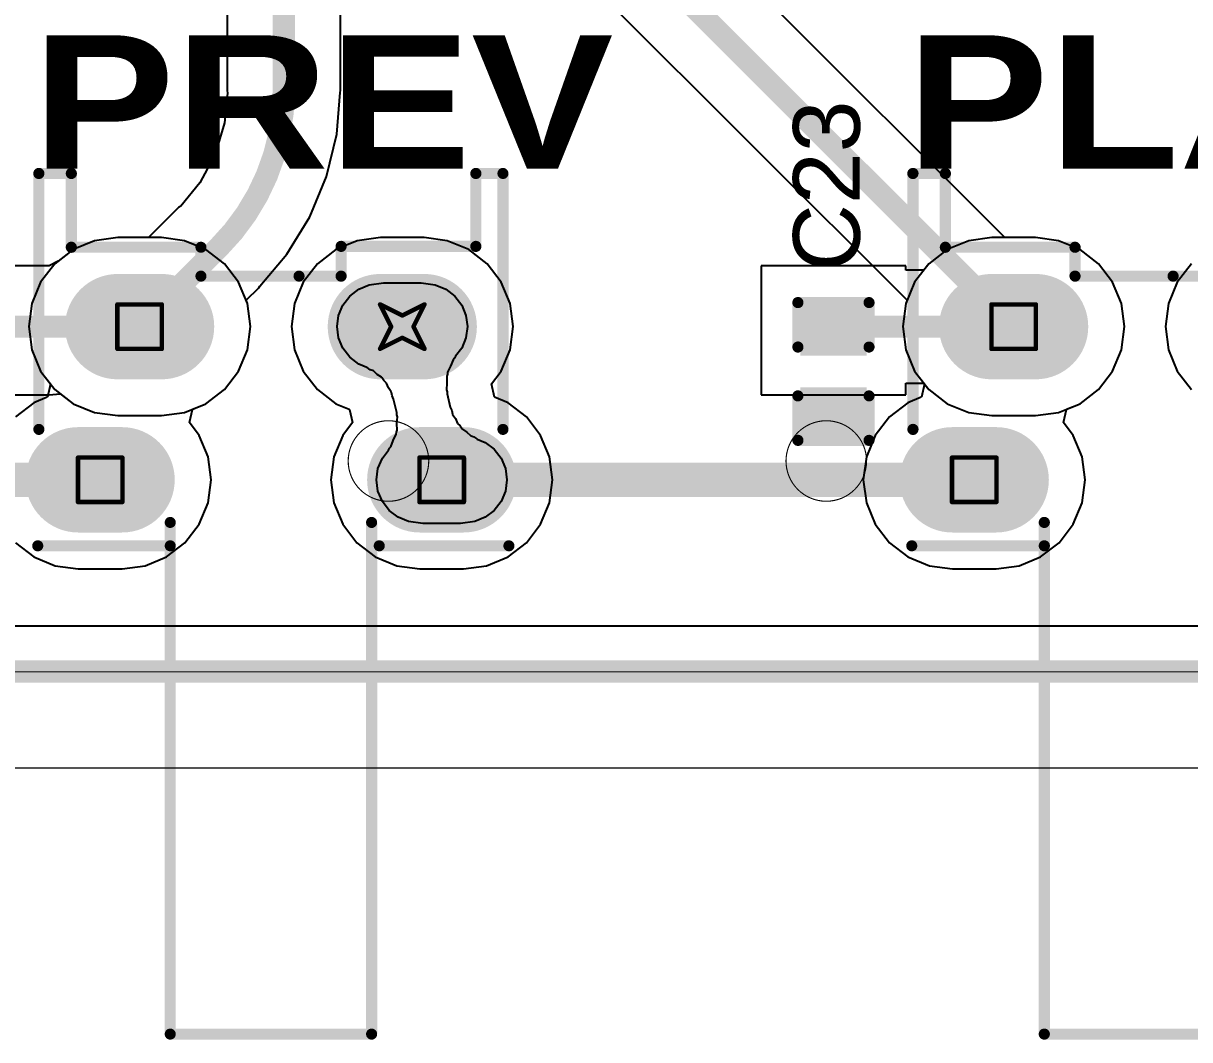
# Model space of a CAD drawing. Header units: inches. Extents: x -5 to 501, y -9 to 81.
# Drawn here: x 30.63 to 43.95, y -4.21 to 7.41 of the extents above; entities that cross this region are included whole.
import ezdxf

# ---------------------------------------------------------------- set-up
doc = ezdxf.new("R2010")
doc.units = ezdxf.units.IN
for name, color, linetype in [('Board Outline', 216, 'Continuous'), ('Bottom Layer', 5, 'Continuous'), ('Bottom Solder', 6, 'Continuous'), ('Drill Drawing', 1, 'Continuous'), ('Ground', 16, 'Continuous'), ('Mechanical 4', 56, 'Continuous'), ('Multi-Layer', 9, 'Continuous'), ('Pad Holes', 156, 'Continuous'), ('Power', 76, 'Continuous'), ('Top Layer', 1, 'Continuous'), ('Top Overlay', 2, 'Continuous'), ('Top Paste', 8, 'Continuous'), ('Top Solder', 216, 'Continuous')]:
    doc.layers.add(name, color=color, linetype=linetype)
doc.styles.add('Arial', font='', dxfattribs={"height": 0.2})
doc.styles.add('Arial Black_Bold', font='', dxfattribs={"height": 0.2})
doc.styles.get('Arial').set_extended_font_data('Arial')
doc.styles.get('Arial Black_Bold').set_extended_font_data('Arial Black', bold=True)

msp = doc.modelspace()

# ---------------------------------------------------------------- hatches: boundary and pattern name
at = {"layer": 'Bottom Layer'}
h = msp.add_hatch(color=5, dxfattribs=at)
edge = h.paths.add_edge_path()
edge.add_arc((31.708, 3.941), 0.5, 90, 270)
edge.add_line((31.708, 3.441), (32.208, 3.441))
edge.add_arc((32.208, 3.941), 0.5, 270, 450)
edge.add_line((32.208, 4.441), (31.708, 4.441))
h = msp.add_hatch(color=5, dxfattribs=at)
edge = h.paths.add_edge_path()
edge.add_arc((34.708, 3.941), 0.5, 90, 270)
edge.add_line((34.708, 3.441), (35.208, 3.441))
edge.add_arc((35.208, 3.941), 0.5, 270, 450)
edge.add_line((35.208, 4.441), (34.708, 4.441))
h = msp.add_hatch(color=5, dxfattribs=at)
edge = h.paths.add_edge_path()
edge.add_arc((41.69, 3.941), 0.5, 90, 270)
edge.add_line((41.69, 3.441), (42.19, 3.441))
edge.add_arc((42.19, 3.941), 0.5, 270, 450)
edge.add_line((42.19, 4.441), (41.69, 4.441))
h = msp.add_hatch(color=5, dxfattribs=at)
edge = h.paths.add_edge_path()
edge.add_arc((31.257, 2.191), 0.5, 90, 270)
edge.add_line((31.257, 1.691), (31.757, 1.691))
edge.add_arc((31.757, 2.191), 0.5, 270, 450)
edge.add_line((31.757, 2.691), (31.257, 2.691))
h = msp.add_hatch(color=5, dxfattribs=at)
edge = h.paths.add_edge_path()
edge.add_arc((35.158, 2.191), 0.5, 90, 270)
edge.add_line((35.158, 1.691), (35.658, 1.691))
edge.add_arc((35.658, 2.191), 0.5, 270, 450)
edge.add_line((35.658, 2.691), (35.158, 2.691))
h = msp.add_hatch(color=5, dxfattribs=at)
edge = h.paths.add_edge_path()
edge.add_arc((41.24, 2.191), 0.5, 90, 270)
edge.add_line((41.24, 1.691), (41.74, 1.691))
edge.add_arc((41.74, 2.191), 0.5, 270, 450)
edge.add_line((41.74, 2.691), (41.24, 2.691))
at = {"layer": 'Bottom Solder'}
h = msp.add_hatch(color=6, dxfattribs=at)
edge = h.paths.add_edge_path()
edge.add_arc((31.708, 3.941), 0.602, 90, 270)
edge.add_line((31.708, 3.339), (32.208, 3.339))
edge.add_arc((32.208, 3.941), 0.602, 270, 450)
edge.add_line((32.208, 4.543), (31.708, 4.543))
h = msp.add_hatch(color=6, dxfattribs=at)
edge = h.paths.add_edge_path()
edge.add_arc((34.708, 3.941), 0.602, 90, 270)
edge.add_line((34.708, 3.339), (35.208, 3.339))
edge.add_arc((35.208, 3.941), 0.602, 270, 450)
edge.add_line((35.208, 4.543), (34.708, 4.543))
h = msp.add_hatch(color=6, dxfattribs=at)
edge = h.paths.add_edge_path()
edge.add_arc((41.69, 3.941), 0.602, 90, 270)
edge.add_line((41.69, 3.339), (42.19, 3.339))
edge.add_arc((42.19, 3.941), 0.602, 270, 450)
edge.add_line((42.19, 4.543), (41.69, 4.543))
h = msp.add_hatch(color=6, dxfattribs=at)
edge = h.paths.add_edge_path()
edge.add_arc((31.257, 2.191), 0.602, 90, 270)
edge.add_line((31.257, 1.589), (31.757, 1.589))
edge.add_arc((31.757, 2.191), 0.602, 270, 450)
edge.add_line((31.757, 2.793), (31.257, 2.793))
h = msp.add_hatch(color=6, dxfattribs=at)
edge = h.paths.add_edge_path()
edge.add_arc((35.158, 2.191), 0.602, 90, 270)
edge.add_line((35.158, 1.589), (35.658, 1.589))
edge.add_arc((35.658, 2.191), 0.602, 270, 450)
edge.add_line((35.658, 2.793), (35.158, 2.793))
h = msp.add_hatch(color=6, dxfattribs=at)
edge = h.paths.add_edge_path()
edge.add_arc((41.24, 2.191), 0.602, 90, 270)
edge.add_line((41.24, 1.589), (41.74, 1.589))
edge.add_arc((41.74, 2.191), 0.602, 270, 450)
edge.add_line((41.74, 2.793), (41.24, 2.793))
at = {"layer": 'Ground'}
h = msp.add_hatch(color=16, dxfattribs=at)
edge = h.paths.add_edge_path()
edge.add_arc((31.708, 3.941), 0.5, 90, 270)
edge.add_line((31.708, 3.441), (32.208, 3.441))
edge.add_arc((32.208, 3.941), 0.5, 270, 450)
edge.add_line((32.208, 4.441), (31.708, 4.441))
h = msp.add_hatch(color=16, dxfattribs=at)
edge = h.paths.add_edge_path()
edge.add_arc((34.708, 3.941), 0.5, 90, 270)
edge.add_line((34.708, 3.441), (35.208, 3.441))
edge.add_arc((35.208, 3.941), 0.5, 270, 450)
edge.add_line((35.208, 4.441), (34.708, 4.441))
h = msp.add_hatch(color=16, dxfattribs=at)
edge = h.paths.add_edge_path()
edge.add_arc((41.69, 3.941), 0.5, 90, 270)
edge.add_line((41.69, 3.441), (42.19, 3.441))
edge.add_arc((42.19, 3.941), 0.5, 270, 450)
edge.add_line((42.19, 4.441), (41.69, 4.441))
h = msp.add_hatch(color=16, dxfattribs=at)
edge = h.paths.add_edge_path()
edge.add_arc((31.257, 2.191), 0.5, 90, 270)
edge.add_line((31.257, 1.691), (31.757, 1.691))
edge.add_arc((31.757, 2.191), 0.5, 270, 450)
edge.add_line((31.757, 2.691), (31.257, 2.691))
h = msp.add_hatch(color=16, dxfattribs=at)
edge = h.paths.add_edge_path()
edge.add_arc((35.158, 2.191), 0.5, 90, 270)
edge.add_line((35.158, 1.691), (35.658, 1.691))
edge.add_arc((35.658, 2.191), 0.5, 270, 450)
edge.add_line((35.658, 2.691), (35.158, 2.691))
h = msp.add_hatch(color=16, dxfattribs=at)
edge = h.paths.add_edge_path()
edge.add_arc((41.24, 2.191), 0.5, 90, 270)
edge.add_line((41.24, 1.691), (41.74, 1.691))
edge.add_arc((41.74, 2.191), 0.5, 270, 450)
edge.add_line((41.74, 2.691), (41.24, 2.691))
at = {"layer": 'Multi-Layer'}
h = msp.add_hatch(color=9, dxfattribs=at)
edge = h.paths.add_edge_path()
edge.add_arc((31.708, 3.941), 0.5, 90, 270)
edge.add_line((31.708, 3.441), (32.208, 3.441))
edge.add_arc((32.208, 3.941), 0.5, 270, 450)
edge.add_line((32.208, 4.441), (31.708, 4.441))
h = msp.add_hatch(color=9, dxfattribs=at)
edge = h.paths.add_edge_path()
edge.add_arc((34.708, 3.941), 0.5, 90, 270)
edge.add_line((34.708, 3.441), (35.208, 3.441))
edge.add_arc((35.208, 3.941), 0.5, 270, 450)
edge.add_line((35.208, 4.441), (34.708, 4.441))
h = msp.add_hatch(color=9, dxfattribs=at)
edge = h.paths.add_edge_path()
edge.add_arc((41.69, 3.941), 0.5, 90, 270)
edge.add_line((41.69, 3.441), (42.19, 3.441))
edge.add_arc((42.19, 3.941), 0.5, 270, 450)
edge.add_line((42.19, 4.441), (41.69, 4.441))
h = msp.add_hatch(color=9, dxfattribs=at)
edge = h.paths.add_edge_path()
edge.add_arc((31.257, 2.191), 0.5, 90, 270)
edge.add_line((31.257, 1.691), (31.757, 1.691))
edge.add_arc((31.757, 2.191), 0.5, 270, 450)
edge.add_line((31.757, 2.691), (31.257, 2.691))
h = msp.add_hatch(color=9, dxfattribs=at)
edge = h.paths.add_edge_path()
edge.add_arc((35.158, 2.191), 0.5, 90, 270)
edge.add_line((35.158, 1.691), (35.658, 1.691))
edge.add_arc((35.658, 2.191), 0.5, 270, 450)
edge.add_line((35.658, 2.691), (35.158, 2.691))
h = msp.add_hatch(color=9, dxfattribs=at)
edge = h.paths.add_edge_path()
edge.add_arc((41.24, 2.191), 0.5, 90, 270)
edge.add_line((41.24, 1.691), (41.74, 1.691))
edge.add_arc((41.74, 2.191), 0.5, 270, 450)
edge.add_line((41.74, 2.691), (41.24, 2.691))
at = {"layer": 'Pad Holes'}
h = msp.add_hatch(color=7, dxfattribs=at)
edge = h.paths.add_edge_path()
edge.add_arc((31.808, 3.941), 0.3, 90, 270)
edge.add_line((31.808, 3.641), (32.108, 3.641))
edge.add_arc((32.108, 3.941), 0.3, 270, 450)
edge.add_line((32.108, 4.241), (31.808, 4.241))
h = msp.add_hatch(color=7, dxfattribs=at)
edge = h.paths.add_edge_path()
edge.add_arc((34.808, 3.941), 0.3, 90, 270)
edge.add_line((34.808, 3.641), (35.108, 3.641))
edge.add_arc((35.108, 3.941), 0.3, 270, 450)
edge.add_line((35.108, 4.241), (34.808, 4.241))
h = msp.add_hatch(color=7, dxfattribs=at)
edge = h.paths.add_edge_path()
edge.add_arc((41.79, 3.941), 0.3, 90, 270)
edge.add_line((41.79, 3.641), (42.09, 3.641))
edge.add_arc((42.09, 3.941), 0.3, 270, 450)
edge.add_line((42.09, 4.241), (41.79, 4.241))
h = msp.add_hatch(color=7, dxfattribs=at)
edge = h.paths.add_edge_path()
edge.add_arc((31.358, 2.191), 0.3, 90, 270)
edge.add_line((31.358, 1.891), (31.658, 1.891))
edge.add_arc((31.658, 2.191), 0.3, 270, 450)
edge.add_line((31.658, 2.491), (31.358, 2.491))
h = msp.add_hatch(color=7, dxfattribs=at)
edge = h.paths.add_edge_path()
edge.add_arc((35.258, 2.191), 0.3, 90, 270)
edge.add_line((35.258, 1.891), (35.558, 1.891))
edge.add_arc((35.558, 2.191), 0.3, 270, 450)
edge.add_line((35.558, 2.491), (35.258, 2.491))
h = msp.add_hatch(color=7, dxfattribs=at)
edge = h.paths.add_edge_path()
edge.add_arc((41.34, 2.191), 0.3, 90, 270)
edge.add_line((41.34, 1.891), (41.64, 1.891))
edge.add_arc((41.64, 2.191), 0.3, 270, 450)
edge.add_line((41.64, 2.491), (41.34, 2.491))
at = {"layer": 'Power'}
h = msp.add_hatch(color=76, dxfattribs=at)
edge = h.paths.add_edge_path()
edge.add_arc((31.708, 3.941), 0.5, 90, 270)
edge.add_line((31.708, 3.441), (32.208, 3.441))
edge.add_arc((32.208, 3.941), 0.5, 270, 450)
edge.add_line((32.208, 4.441), (31.708, 4.441))
h = msp.add_hatch(color=76, dxfattribs=at)
edge = h.paths.add_edge_path()
edge.add_arc((34.708, 3.941), 0.5, 90, 270)
edge.add_line((34.708, 3.441), (35.208, 3.441))
edge.add_arc((35.208, 3.941), 0.5, 270, 450)
edge.add_line((35.208, 4.441), (34.708, 4.441))
h = msp.add_hatch(color=76, dxfattribs=at)
edge = h.paths.add_edge_path()
edge.add_arc((41.69, 3.941), 0.5, 90, 270)
edge.add_line((41.69, 3.441), (42.19, 3.441))
edge.add_arc((42.19, 3.941), 0.5, 270, 450)
edge.add_line((42.19, 4.441), (41.69, 4.441))
h = msp.add_hatch(color=76, dxfattribs=at)
edge = h.paths.add_edge_path()
edge.add_arc((31.257, 2.191), 0.5, 90, 270)
edge.add_line((31.257, 1.691), (31.757, 1.691))
edge.add_arc((31.757, 2.191), 0.5, 270, 450)
edge.add_line((31.757, 2.691), (31.257, 2.691))
h = msp.add_hatch(color=76, dxfattribs=at)
edge = h.paths.add_edge_path()
edge.add_arc((35.158, 2.191), 0.5, 90, 270)
edge.add_line((35.158, 1.691), (35.658, 1.691))
edge.add_arc((35.658, 2.191), 0.5, 270, 450)
edge.add_line((35.658, 2.691), (35.158, 2.691))
h = msp.add_hatch(color=76, dxfattribs=at)
edge = h.paths.add_edge_path()
edge.add_arc((41.24, 2.191), 0.5, 90, 270)
edge.add_line((41.24, 1.691), (41.74, 1.691))
edge.add_arc((41.74, 2.191), 0.5, 270, 450)
edge.add_line((41.74, 2.691), (41.24, 2.691))
at = {"layer": 'Top Layer'}
h = msp.add_hatch(color=1, dxfattribs=at)
edge = h.paths.add_edge_path()
edge.add_arc((31.708, 3.941), 0.5, 90, 270)
edge.add_line((31.708, 3.441), (32.208, 3.441))
edge.add_arc((32.208, 3.941), 0.5, 270, 450)
edge.add_line((32.208, 4.441), (31.708, 4.441))
h = msp.add_hatch(color=1, dxfattribs=at)
edge = h.paths.add_edge_path()
edge.add_arc((34.708, 3.941), 0.5, 90, 270)
edge.add_line((34.708, 3.441), (35.208, 3.441))
edge.add_arc((35.208, 3.941), 0.5, 270, 450)
edge.add_line((35.208, 4.441), (34.708, 4.441))
h = msp.add_hatch(color=1, dxfattribs=at)
edge = h.paths.add_edge_path()
edge.add_arc((41.69, 3.941), 0.5, 90, 270)
edge.add_line((41.69, 3.441), (42.19, 3.441))
edge.add_arc((42.19, 3.941), 0.5, 270, 450)
edge.add_line((42.19, 4.441), (41.69, 4.441))
for points in [[(40.2, 3.67), (39.565, 3.67), (39.565, 4.128), (40.2, 4.128)], [(40.2, 2.731), (39.565, 2.731), (39.565, 3.188), (40.2, 3.188)]]:
    msp.add_hatch(color=1, dxfattribs=at).paths.add_polyline_path(points)
h = msp.add_hatch(color=1, dxfattribs=at)
edge = h.paths.add_edge_path()
edge.add_arc((31.257, 2.191), 0.5, 90, 270)
edge.add_line((31.257, 1.691), (31.757, 1.691))
edge.add_arc((31.757, 2.191), 0.5, 270, 450)
edge.add_line((31.757, 2.691), (31.257, 2.691))
h = msp.add_hatch(color=1, dxfattribs=at)
edge = h.paths.add_edge_path()
edge.add_arc((35.158, 2.191), 0.5, 90, 270)
edge.add_line((35.158, 1.691), (35.658, 1.691))
edge.add_arc((35.658, 2.191), 0.5, 270, 450)
edge.add_line((35.658, 2.691), (35.158, 2.691))
h = msp.add_hatch(color=1, dxfattribs=at)
edge = h.paths.add_edge_path()
edge.add_arc((41.24, 2.191), 0.5, 90, 270)
edge.add_line((41.24, 1.691), (41.74, 1.691))
edge.add_arc((41.74, 2.191), 0.5, 270, 450)
edge.add_line((41.74, 2.691), (41.24, 2.691))
at = {"layer": 'Top Paste'}
for points in [[(40.2, 3.67), (39.565, 3.67), (39.565, 4.128), (40.2, 4.128)], [(40.2, 2.731), (39.565, 2.731), (39.565, 3.188), (40.2, 3.188)]]:
    msp.add_hatch(color=8, dxfattribs=at).paths.add_polyline_path(points)
at = {"layer": 'Top Solder'}
h = msp.add_hatch(color=216, dxfattribs=at)
edge = h.paths.add_edge_path()
edge.add_arc((31.708, 3.941), 0.602, 90, 270)
edge.add_line((31.708, 3.339), (32.208, 3.339))
edge.add_arc((32.208, 3.941), 0.602, 270, 450)
edge.add_line((32.208, 4.543), (31.708, 4.543))
h = msp.add_hatch(color=216, dxfattribs=at)
edge = h.paths.add_edge_path()
edge.add_arc((34.708, 3.941), 0.602, 90, 270)
edge.add_line((34.708, 3.339), (35.208, 3.339))
edge.add_arc((35.208, 3.941), 0.602, 270, 450)
edge.add_line((35.208, 4.543), (34.708, 4.543))
h = msp.add_hatch(color=216, dxfattribs=at)
edge = h.paths.add_edge_path()
edge.add_arc((41.69, 3.941), 0.602, 90, 270)
edge.add_line((41.69, 3.339), (42.19, 3.339))
edge.add_arc((42.19, 3.941), 0.602, 270, 450)
edge.add_line((42.19, 4.543), (41.69, 4.543))
for points in [[(40.26, 3.61), (39.505, 3.61), (39.505, 4.187), (40.26, 4.187)], [(40.26, 2.671), (39.505, 2.671), (39.505, 3.248), (40.26, 3.248)]]:
    msp.add_hatch(color=216, dxfattribs=at).paths.add_polyline_path(points)
h = msp.add_hatch(color=216, dxfattribs=at)
edge = h.paths.add_edge_path()
edge.add_arc((31.257, 2.191), 0.602, 90, 270)
edge.add_line((31.257, 1.589), (31.757, 1.589))
edge.add_arc((31.757, 2.191), 0.602, 270, 450)
edge.add_line((31.757, 2.793), (31.257, 2.793))
h = msp.add_hatch(color=216, dxfattribs=at)
edge = h.paths.add_edge_path()
edge.add_arc((35.158, 2.191), 0.602, 90, 270)
edge.add_line((35.158, 1.589), (35.658, 1.589))
edge.add_arc((35.658, 2.191), 0.602, 270, 450)
edge.add_line((35.658, 2.793), (35.158, 2.793))
h = msp.add_hatch(color=216, dxfattribs=at)
edge = h.paths.add_edge_path()
edge.add_arc((41.24, 2.191), 0.602, 90, 270)
edge.add_line((41.24, 1.589), (41.74, 1.589))
edge.add_arc((41.74, 2.191), 0.602, 270, 450)
edge.add_line((41.74, 2.793), (41.24, 2.793))

# ---------------------------------------------------------------- linework, layer by layer
at = {"layer": 'Board Outline'}
msp.add_lwpolyline([(0, 0, 0.254, 0.254, 0), (115, 0, 0.254, 0.254, 0)], format="xyseb", dxfattribs=at)
at = {"layer": 'Bottom Layer'}
for p, q in [((31.009, 13.956), (40.723, 4.242)), ((41.839, 4.958), (34.428, 12.369)), ((31.708, 4.958), (31.444, 4.923)), ((32.208, 4.958), (31.708, 4.958)), ((32.471, 4.923), (32.208, 4.958)), ((42.19, 4.958), (41.839, 4.958)), ((42.453, 4.923), (42.19, 4.958)), ((31.199, 4.821), (30.989, 4.66)), ((31.444, 4.923), (31.199, 4.821)), ((32.716, 4.821), (32.471, 4.923)), ((32.926, 4.66), (32.716, 4.821)), ((42.698, 4.821), (42.453, 4.923)), ((42.909, 4.66), (42.698, 4.821)), ((30.989, 4.66), (30.827, 4.449)), ((33.088, 4.449), (32.926, 4.66)), ((43.07, 4.449), (42.909, 4.66)), ((30.827, 4.449), (30.726, 4.204)), ((33.19, 4.204), (33.088, 4.449)), ((43.172, 4.204), (43.07, 4.449)), ((30.726, 4.204), (30.691, 3.941)), ((33.224, 3.941), (33.19, 4.204)), ((40.708, 4.204), (40.673, 3.941)), ((40.723, 4.242), (40.708, 4.204)), ((43.206, 3.941), (43.172, 4.204)), ((30.691, 3.941), (30.726, 3.678)), ((33.19, 3.678), (33.224, 3.941)), ((40.673, 3.941), (40.708, 3.678)), ((43.172, 3.678), (43.206, 3.941)), ((30.726, 3.678), (30.827, 3.433)), ((33.088, 3.433), (33.19, 3.678)), ((40.708, 3.678), (40.809, 3.433)), ((43.07, 3.433), (43.172, 3.678)), ((30.827, 3.433), (30.989, 3.222)), ((32.926, 3.222), (33.088, 3.433)), ((40.809, 3.433), (40.971, 3.222)), ((42.909, 3.222), (43.07, 3.433)), ((30.989, 3.222), (31.199, 3.061)), ((32.716, 3.061), (32.926, 3.222)), ((40.971, 3.222), (41.181, 3.061)), ((42.698, 3.061), (42.909, 3.222)), ((31.199, 3.061), (31.444, 2.959)), ((31.444, 2.959), (31.708, 2.924)), ((32.208, 2.924), (32.471, 2.959)), ((32.471, 2.959), (32.716, 3.061)), ((41.181, 3.061), (41.427, 2.959)), ((41.427, 2.959), (41.69, 2.924)), ((42.19, 2.924), (42.453, 2.959)), ((42.453, 2.959), (42.698, 3.061)), ((31.708, 2.924), (32.208, 2.924)), ((41.69, 2.924), (42.19, 2.924)), ((96.027, 0.518), (26.702, 0.518))]:
    msp.add_line(p, q, dxfattribs=at)
msp.add_lwpolyline([(31.467, 14.414, 0.254, 0.254, 0), (41.94, 3.941, 0.254, 0.254, 0)], format="xyseb", dxfattribs=at)
msp.add_lwpolyline([(41.876, 3.941, 0.127, 0.127, 1), (42.003, 3.941, 0.127, 0.127, 1)], format="xyseb", close=True, dxfattribs=at)
at = {"layer": 'Drill Drawing'}
for points in [[(31.704, 4.195, 0.0508, 0.0508, 0), (32.212, 4.195, 0.0508, 0.0508, 0)], [(31.704, 3.687, 0.0508, 0.0508, 0), (31.704, 4.195, 0.0508, 0.0508, 0)], [(32.212, 3.687, 0.0508, 0.0508, 0), (32.212, 4.195, 0.0508, 0.0508, 0)], [(34.704, 4.195, 0.0508, 0.0508, 0), (34.958, 4.068, 0.0508, 0.0508, 0)], [(34.704, 4.195, 0.0508, 0.0508, 0), (34.831, 3.941, 0.0508, 0.0508, 0)], [(34.958, 4.068, 0.0508, 0.0508, 0), (35.212, 4.195, 0.0508, 0.0508, 0)], [(35.085, 3.941, 0.0508, 0.0508, 0), (35.212, 4.195, 0.0508, 0.0508, 0)], [(41.686, 4.195, 0.0508, 0.0508, 0), (42.194, 4.195, 0.0508, 0.0508, 0)], [(41.686, 3.687, 0.0508, 0.0508, 0), (41.686, 4.195, 0.0508, 0.0508, 0)], [(42.194, 3.687, 0.0508, 0.0508, 0), (42.194, 4.195, 0.0508, 0.0508, 0)], [(34.704, 3.687, 0.0508, 0.0508, 0), (34.831, 3.941, 0.0508, 0.0508, 0)], [(35.085, 3.941, 0.0508, 0.0508, 0), (35.212, 3.687, 0.0508, 0.0508, 0)], [(34.704, 3.687, 0.0508, 0.0508, 0), (34.958, 3.814, 0.0508, 0.0508, 0)], [(34.958, 3.814, 0.0508, 0.0508, 0), (35.212, 3.687, 0.0508, 0.0508, 0)], [(31.704, 3.687, 0.0508, 0.0508, 0), (32.212, 3.687, 0.0508, 0.0508, 0)], [(41.686, 3.687, 0.0508, 0.0508, 0), (42.194, 3.687, 0.0508, 0.0508, 0)], [(31.254, 2.445, 0.0508, 0.0508, 0), (31.762, 2.445, 0.0508, 0.0508, 0)], [(31.254, 1.937, 0.0508, 0.0508, 0), (31.254, 2.445, 0.0508, 0.0508, 0)], [(31.762, 1.937, 0.0508, 0.0508, 0), (31.762, 2.445, 0.0508, 0.0508, 0)], [(35.154, 2.445, 0.0508, 0.0508, 0), (35.662, 2.445, 0.0508, 0.0508, 0)], [(35.154, 1.937, 0.0508, 0.0508, 0), (35.154, 2.445, 0.0508, 0.0508, 0)], [(35.662, 1.937, 0.0508, 0.0508, 0), (35.662, 2.445, 0.0508, 0.0508, 0)], [(41.236, 2.445, 0.0508, 0.0508, 0), (41.744, 2.445, 0.0508, 0.0508, 0)], [(41.236, 1.937, 0.0508, 0.0508, 0), (41.236, 2.445, 0.0508, 0.0508, 0)], [(41.744, 1.937, 0.0508, 0.0508, 0), (41.744, 2.445, 0.0508, 0.0508, 0)], [(31.254, 1.937, 0.0508, 0.0508, 0), (31.762, 1.937, 0.0508, 0.0508, 0)], [(35.154, 1.937, 0.0508, 0.0508, 0), (35.662, 1.937, 0.0508, 0.0508, 0)], [(41.236, 1.937, 0.0508, 0.0508, 0), (41.744, 1.937, 0.0508, 0.0508, 0)]]:
    msp.add_lwpolyline(points, format="xyseb", dxfattribs=at)
for points in [[(31.691, 4.195, 0.0254, 0.0254, 1), (31.716, 4.195, 0.0254, 0.0254, 1)], [(31.691, 4.195, 0.0254, 0.0254, 1), (31.716, 4.195, 0.0254, 0.0254, 1)], [(32.199, 4.195, 0.0254, 0.0254, 1), (32.224, 4.195, 0.0254, 0.0254, 1)], [(32.199, 4.195, 0.0254, 0.0254, 1), (32.224, 4.195, 0.0254, 0.0254, 1)], [(34.691, 4.195, 0.0254, 0.0254, 1), (34.716, 4.195, 0.0254, 0.0254, 1)], [(34.691, 4.195, 0.0254, 0.0254, 1), (34.716, 4.195, 0.0254, 0.0254, 1)], [(35.199, 4.195, 0.0254, 0.0254, 1), (35.224, 4.195, 0.0254, 0.0254, 1)], [(35.199, 4.195, 0.0254, 0.0254, 1), (35.224, 4.195, 0.0254, 0.0254, 1)], [(41.673, 4.195, 0.0254, 0.0254, 1), (41.698, 4.195, 0.0254, 0.0254, 1)], [(41.673, 4.195, 0.0254, 0.0254, 1), (41.698, 4.195, 0.0254, 0.0254, 1)], [(42.181, 4.195, 0.0254, 0.0254, 1), (42.206, 4.195, 0.0254, 0.0254, 1)], [(42.181, 4.195, 0.0254, 0.0254, 1), (42.206, 4.195, 0.0254, 0.0254, 1)], [(34.945, 4.068, 0.0254, 0.0254, 1), (34.97, 4.068, 0.0254, 0.0254, 1)], [(34.945, 4.068, 0.0254, 0.0254, 1), (34.97, 4.068, 0.0254, 0.0254, 1)], [(34.818, 3.941, 0.0254, 0.0254, 1), (34.843, 3.941, 0.0254, 0.0254, 1)], [(34.818, 3.941, 0.0254, 0.0254, 1), (34.843, 3.941, 0.0254, 0.0254, 1)], [(35.072, 3.941, 0.0254, 0.0254, 1), (35.097, 3.941, 0.0254, 0.0254, 1)], [(35.072, 3.941, 0.0254, 0.0254, 1), (35.097, 3.941, 0.0254, 0.0254, 1)], [(34.945, 3.814, 0.0254, 0.0254, 1), (34.97, 3.814, 0.0254, 0.0254, 1)], [(34.945, 3.814, 0.0254, 0.0254, 1), (34.97, 3.814, 0.0254, 0.0254, 1)], [(31.691, 3.687, 0.0254, 0.0254, 1), (31.716, 3.687, 0.0254, 0.0254, 1)], [(31.691, 3.687, 0.0254, 0.0254, 1), (31.716, 3.687, 0.0254, 0.0254, 1)], [(32.199, 3.687, 0.0254, 0.0254, 1), (32.224, 3.687, 0.0254, 0.0254, 1)], [(32.199, 3.687, 0.0254, 0.0254, 1), (32.224, 3.687, 0.0254, 0.0254, 1)], [(34.691, 3.687, 0.0254, 0.0254, 1), (34.716, 3.687, 0.0254, 0.0254, 1)], [(34.691, 3.687, 0.0254, 0.0254, 1), (34.716, 3.687, 0.0254, 0.0254, 1)], [(35.199, 3.687, 0.0254, 0.0254, 1), (35.224, 3.687, 0.0254, 0.0254, 1)], [(35.199, 3.687, 0.0254, 0.0254, 1), (35.224, 3.687, 0.0254, 0.0254, 1)], [(41.673, 3.687, 0.0254, 0.0254, 1), (41.698, 3.687, 0.0254, 0.0254, 1)], [(41.673, 3.687, 0.0254, 0.0254, 1), (41.698, 3.687, 0.0254, 0.0254, 1)], [(42.181, 3.687, 0.0254, 0.0254, 1), (42.206, 3.687, 0.0254, 0.0254, 1)], [(42.181, 3.687, 0.0254, 0.0254, 1), (42.206, 3.687, 0.0254, 0.0254, 1)], [(31.241, 2.445, 0.0254, 0.0254, 1), (31.266, 2.445, 0.0254, 0.0254, 1)], [(31.241, 2.445, 0.0254, 0.0254, 1), (31.266, 2.445, 0.0254, 0.0254, 1)], [(31.749, 2.445, 0.0254, 0.0254, 1), (31.774, 2.445, 0.0254, 0.0254, 1)], [(31.749, 2.445, 0.0254, 0.0254, 1), (31.774, 2.445, 0.0254, 0.0254, 1)], [(35.141, 2.445, 0.0254, 0.0254, 1), (35.166, 2.445, 0.0254, 0.0254, 1)], [(35.141, 2.445, 0.0254, 0.0254, 1), (35.166, 2.445, 0.0254, 0.0254, 1)], [(35.649, 2.445, 0.0254, 0.0254, 1), (35.674, 2.445, 0.0254, 0.0254, 1)], [(35.649, 2.445, 0.0254, 0.0254, 1), (35.674, 2.445, 0.0254, 0.0254, 1)], [(41.223, 2.445, 0.0254, 0.0254, 1), (41.248, 2.445, 0.0254, 0.0254, 1)], [(41.223, 2.445, 0.0254, 0.0254, 1), (41.248, 2.445, 0.0254, 0.0254, 1)], [(41.731, 2.445, 0.0254, 0.0254, 1), (41.756, 2.445, 0.0254, 0.0254, 1)], [(41.731, 2.445, 0.0254, 0.0254, 1), (41.756, 2.445, 0.0254, 0.0254, 1)], [(31.241, 1.937, 0.0254, 0.0254, 1), (31.266, 1.937, 0.0254, 0.0254, 1)], [(31.241, 1.937, 0.0254, 0.0254, 1), (31.266, 1.937, 0.0254, 0.0254, 1)], [(31.749, 1.937, 0.0254, 0.0254, 1), (31.774, 1.937, 0.0254, 0.0254, 1)], [(31.749, 1.937, 0.0254, 0.0254, 1), (31.774, 1.937, 0.0254, 0.0254, 1)], [(35.141, 1.937, 0.0254, 0.0254, 1), (35.166, 1.937, 0.0254, 0.0254, 1)], [(35.141, 1.937, 0.0254, 0.0254, 1), (35.166, 1.937, 0.0254, 0.0254, 1)], [(35.649, 1.937, 0.0254, 0.0254, 1), (35.674, 1.937, 0.0254, 0.0254, 1)], [(35.649, 1.937, 0.0254, 0.0254, 1), (35.674, 1.937, 0.0254, 0.0254, 1)], [(41.223, 1.937, 0.0254, 0.0254, 1), (41.248, 1.937, 0.0254, 0.0254, 1)], [(41.223, 1.937, 0.0254, 0.0254, 1), (41.248, 1.937, 0.0254, 0.0254, 1)], [(41.731, 1.937, 0.0254, 0.0254, 1), (41.756, 1.937, 0.0254, 0.0254, 1)], [(41.731, 1.937, 0.0254, 0.0254, 1), (41.756, 1.937, 0.0254, 0.0254, 1)]]:
    msp.add_lwpolyline(points, format="xyseb", close=True, dxfattribs=at)
at = {"layer": 'Ground'}
for p, q in [((31.708, 4.958), (31.444, 4.923)), ((32.208, 4.958), (31.708, 4.958)), ((32.471, 4.923), (32.208, 4.958)), ((41.69, 4.958), (41.427, 4.923)), ((42.19, 4.958), (41.69, 4.958)), ((42.453, 4.923), (42.19, 4.958)), ((31.199, 4.821), (30.989, 4.66)), ((31.444, 4.923), (31.199, 4.821)), ((32.716, 4.821), (32.471, 4.923)), ((32.926, 4.66), (32.716, 4.821)), ((41.181, 4.821), (40.971, 4.66)), ((41.427, 4.923), (41.181, 4.821)), ((42.698, 4.821), (42.453, 4.923)), ((42.909, 4.66), (42.698, 4.821)), ((30.989, 4.66), (30.827, 4.449)), ((33.088, 4.449), (32.926, 4.66)), ((40.971, 4.66), (40.809, 4.449)), ((43.07, 4.449), (42.909, 4.66)), ((30.827, 4.449), (30.726, 4.204)), ((33.19, 4.204), (33.088, 4.449)), ((40.809, 4.449), (40.708, 4.204)), ((43.172, 4.204), (43.07, 4.449)), ((30.726, 4.204), (30.691, 3.941)), ((33.224, 3.941), (33.19, 4.204)), ((40.708, 4.204), (40.673, 3.941)), ((43.206, 3.941), (43.172, 4.204)), ((30.691, 3.941), (30.726, 3.678)), ((33.19, 3.678), (33.224, 3.941)), ((40.673, 3.941), (40.708, 3.678)), ((43.172, 3.678), (43.206, 3.941)), ((30.726, 3.678), (30.827, 3.433)), ((33.088, 3.433), (33.19, 3.678)), ((40.708, 3.678), (40.809, 3.433)), ((43.07, 3.433), (43.172, 3.678)), ((30.827, 3.433), (30.989, 3.222)), ((32.926, 3.222), (33.088, 3.433)), ((40.809, 3.433), (40.971, 3.222)), ((42.909, 3.222), (43.07, 3.433)), ((30.989, 3.222), (31.199, 3.061)), ((32.716, 3.061), (32.926, 3.222)), ((40.971, 3.222), (41.181, 3.061)), ((42.698, 3.061), (42.909, 3.222)), ((31.199, 3.061), (31.444, 2.959)), ((31.444, 2.959), (31.708, 2.924)), ((32.208, 2.924), (32.471, 2.959)), ((32.471, 2.959), (32.716, 3.061)), ((41.181, 3.061), (41.427, 2.959)), ((41.427, 2.959), (41.69, 2.924)), ((42.19, 2.924), (42.453, 2.959)), ((42.453, 2.959), (42.698, 3.061)), ((31.708, 2.924), (32.208, 2.924)), ((41.69, 2.924), (42.19, 2.924)), ((96.027, 0.518), (0.518, 0.518))]:
    msp.add_line(p, q, dxfattribs=at)
at = {"layer": 'Mechanical 4'}
for points in [[(35.26, 2.406, 0.0127, 0.0127, 1), (34.34, 2.406, 0.0127, 0.0127, 1)], [(40.26, 2.406, 0.0127, 0.0127, 1), (39.34, 2.406, 0.0127, 0.0127, 1)], [(34.337, 2.406, 0.00635, 0.00635, 1), (34.343, 2.406, 0.00635, 0.00635, 1)], [(35.257, 2.406, 0.00635, 0.00635, 1), (35.263, 2.406, 0.00635, 0.00635, 1)], [(39.337, 2.406, 0.00635, 0.00635, 1), (39.343, 2.406, 0.00635, 0.00635, 1)], [(40.257, 2.406, 0.00635, 0.00635, 1), (40.263, 2.406, 0.00635, 0.00635, 1)]]:
    msp.add_lwpolyline(points, format="xyseb", close=True, dxfattribs=at)
for points in [[(0.001, -0.002, 0.0127, 0.0127, 0), (115.001, -0.002, 0.0127, 0.0127, 0)], [(4.678, -1.102, 0.0127, 0.0127, 0), (110.278, -1.102, 0.0127, 0.0127, 0)]]:
    msp.add_lwpolyline(points, format="xyseb", dxfattribs=at)
at = {"layer": 'Power'}
for p, q in [((31.708, 4.958), (31.444, 4.923)), ((32.208, 4.958), (31.708, 4.958)), ((32.471, 4.923), (32.208, 4.958)), ((34.708, 4.958), (34.444, 4.923)), ((35.208, 4.958), (34.708, 4.958)), ((35.471, 4.923), (35.208, 4.958)), ((41.69, 4.958), (41.427, 4.923)), ((42.19, 4.958), (41.69, 4.958)), ((42.453, 4.923), (42.19, 4.958)), ((31.199, 4.821), (30.989, 4.66)), ((31.444, 4.923), (31.199, 4.821)), ((32.716, 4.821), (32.471, 4.923)), ((32.926, 4.66), (32.716, 4.821)), ((34.199, 4.821), (33.989, 4.66)), ((34.444, 4.923), (34.199, 4.821)), ((35.716, 4.821), (35.471, 4.923)), ((35.926, 4.66), (35.716, 4.821)), ((41.181, 4.821), (40.971, 4.66)), ((41.427, 4.923), (41.181, 4.821)), ((42.698, 4.821), (42.453, 4.923)), ((42.909, 4.66), (42.698, 4.821)), ((30.989, 4.66), (30.827, 4.449)), ((33.088, 4.449), (32.926, 4.66)), ((33.989, 4.66), (33.827, 4.449)), ((36.088, 4.449), (35.926, 4.66)), ((40.971, 4.66), (40.809, 4.449)), ((43.07, 4.449), (42.909, 4.66)), ((43.971, 4.66), (43.809, 4.449)), ((30.827, 4.449), (30.726, 4.204)), ((33.19, 4.204), (33.088, 4.449)), ((33.827, 4.449), (33.726, 4.204)), ((34.46, 4.369), (34.58, 4.418)), ((34.58, 4.418), (34.742, 4.44)), ((34.742, 4.44), (35.174, 4.44)), ((35.174, 4.44), (35.335, 4.418)), ((35.335, 4.418), (35.455, 4.369)), ((36.19, 4.204), (36.088, 4.449)), ((40.809, 4.449), (40.708, 4.204)), ((43.172, 4.204), (43.07, 4.449)), ((43.809, 4.449), (43.708, 4.204)), ((34.28, 4.188), (34.358, 4.291)), ((34.358, 4.291), (34.46, 4.369)), ((35.455, 4.369), (35.557, 4.291)), ((35.557, 4.291), (35.636, 4.188)), ((30.726, 4.204), (30.691, 3.941)), ((33.224, 3.941), (33.19, 4.204)), ((33.726, 4.204), (33.691, 3.941)), ((34.23, 4.069), (34.28, 4.188)), ((35.636, 4.188), (35.685, 4.069)), ((36.224, 3.941), (36.19, 4.204)), ((40.708, 4.204), (40.673, 3.941)), ((43.206, 3.941), (43.172, 4.204)), ((43.708, 4.204), (43.673, 3.941)), ((34.213, 3.941), (34.23, 4.069)), ((35.685, 4.069), (35.702, 3.941)), ((30.691, 3.941), (30.726, 3.678)), ((33.19, 3.678), (33.224, 3.941)), ((33.691, 3.941), (33.726, 3.678)), ((34.23, 3.813), (34.213, 3.941)), ((35.702, 3.941), (35.685, 3.813)), ((36.19, 3.678), (36.224, 3.941)), ((40.673, 3.941), (40.708, 3.678)), ((43.172, 3.678), (43.206, 3.941)), ((43.673, 3.941), (43.708, 3.678)), ((34.28, 3.694), (34.23, 3.813)), ((35.685, 3.813), (35.636, 3.694)), ((30.726, 3.678), (30.827, 3.433)), ((33.088, 3.433), (33.19, 3.678)), ((33.726, 3.678), (33.827, 3.433)), ((34.358, 3.592), (34.28, 3.694)), ((35.566, 3.603), (35.555, 3.581)), ((35.636, 3.694), (35.566, 3.603)), ((36.088, 3.433), (36.19, 3.678)), ((40.708, 3.678), (40.809, 3.433)), ((43.07, 3.433), (43.172, 3.678)), ((43.708, 3.678), (43.809, 3.433)), ((34.46, 3.513), (34.358, 3.592)), ((34.552, 3.475), (34.46, 3.513)), ((34.553, 3.474), (34.552, 3.475)), ((34.556, 3.473), (34.553, 3.474)), ((34.592, 3.449), (34.556, 3.473)), ((35.51, 3.491), (35.476, 3.421)), ((35.538, 3.563), (35.51, 3.491)), ((35.555, 3.581), (35.538, 3.563)), ((30.827, 3.433), (30.939, 3.287)), ((32.926, 3.222), (33.088, 3.433)), ((33.827, 3.433), (33.989, 3.222)), ((34.63, 3.435), (34.592, 3.449)), ((34.671, 3.395), (34.63, 3.435)), ((34.72, 3.363), (34.671, 3.395)), ((34.721, 3.361), (34.72, 3.363)), ((34.723, 3.36), (34.721, 3.361)), ((34.724, 3.359), (34.723, 3.36)), ((34.746, 3.324), (34.724, 3.359)), ((35.475, 3.397), (35.466, 3.374)), ((35.466, 3.374), (35.468, 3.297)), ((35.476, 3.421), (35.475, 3.397)), ((35.977, 3.287), (36.088, 3.433)), ((40.809, 3.433), (40.921, 3.287)), ((42.909, 3.222), (43.07, 3.433)), ((43.809, 3.433), (43.971, 3.222)), ((30.939, 3.287), (30.904, 3.136)), ((32.716, 3.061), (32.926, 3.222)), ((33.989, 3.222), (34.199, 3.061)), ((34.776, 3.296), (34.746, 3.324)), ((34.801, 3.242), (34.776, 3.296)), ((34.832, 3.195), (34.801, 3.242)), ((35.468, 3.297), (35.463, 3.22)), ((35.463, 3.22), (35.471, 3.197)), ((36.011, 3.136), (35.977, 3.287)), ((40.921, 3.287), (40.886, 3.136)), ((42.698, 3.061), (42.909, 3.222)), ((30.749, 3.071), (30.539, 2.91)), ((30.903, 3.135), (30.749, 3.071)), ((30.904, 3.136), (30.903, 3.135)), ((34.832, 3.193), (34.832, 3.195)), ((34.834, 3.19), (34.832, 3.193)), ((34.842, 3.149), (34.834, 3.19)), ((34.859, 3.111), (34.842, 3.149)), ((34.894, 2.96), (34.859, 3.111)), ((35.471, 3.197), (35.472, 3.172)), ((35.472, 3.172), (35.506, 3.021)), ((36.012, 3.135), (36.011, 3.136)), ((36.166, 3.071), (36.012, 3.135)), ((36.377, 2.91), (36.166, 3.071)), ((40.731, 3.071), (40.521, 2.91)), ((40.885, 3.135), (40.731, 3.071)), ((40.886, 3.136), (40.885, 3.135)), ((32.526, 2.845), (32.561, 2.996)), ((32.561, 2.996), (32.562, 2.997)), ((32.562, 2.997), (32.716, 3.061)), ((34.199, 3.061), (34.353, 2.997)), ((34.353, 2.997), (34.354, 2.996)), ((34.354, 2.996), (34.389, 2.845)), ((34.894, 2.935), (34.894, 2.96)), ((34.902, 2.912), (34.894, 2.935)), ((35.506, 3.021), (35.523, 2.983)), ((35.523, 2.983), (35.531, 2.942)), ((35.531, 2.942), (35.533, 2.939)), ((35.533, 2.939), (35.533, 2.937)), ((35.533, 2.937), (35.564, 2.89)), ((42.509, 2.845), (42.543, 2.996)), ((42.543, 2.996), (42.544, 2.997)), ((42.544, 2.997), (42.698, 3.061)), ((32.638, 2.699), (32.526, 2.845)), ((34.389, 2.845), (34.277, 2.699)), ((34.897, 2.835), (34.902, 2.912)), ((34.899, 2.758), (34.897, 2.835)), ((35.564, 2.89), (35.589, 2.836)), ((35.589, 2.836), (35.619, 2.808)), ((35.619, 2.808), (35.642, 2.773)), ((36.538, 2.699), (36.377, 2.91)), ((40.521, 2.91), (40.359, 2.699)), ((42.62, 2.699), (42.509, 2.845)), ((32.74, 2.454), (32.638, 2.699)), ((34.277, 2.699), (34.176, 2.454)), ((34.855, 2.641), (34.889, 2.711)), ((34.889, 2.711), (34.891, 2.735)), ((34.891, 2.735), (34.899, 2.758)), ((35.642, 2.773), (35.642, 2.772)), ((35.642, 2.772), (35.644, 2.771)), ((35.644, 2.771), (35.646, 2.769)), ((35.646, 2.769), (35.694, 2.737)), ((35.694, 2.737), (35.736, 2.697)), ((35.736, 2.697), (35.774, 2.683)), ((35.774, 2.683), (35.809, 2.658)), ((36.64, 2.454), (36.538, 2.699)), ((40.359, 2.699), (40.258, 2.454)), ((42.722, 2.454), (42.62, 2.699)), ((34.8, 2.529), (34.81, 2.551)), ((34.81, 2.551), (34.827, 2.569)), ((34.827, 2.569), (34.855, 2.641)), ((35.809, 2.658), (35.812, 2.658)), ((35.812, 2.658), (35.814, 2.657)), ((35.814, 2.657), (35.905, 2.619)), ((35.905, 2.619), (36.007, 2.54)), ((36.007, 2.54), (36.086, 2.438)), ((32.774, 2.191), (32.74, 2.454)), ((34.176, 2.454), (34.141, 2.191)), ((34.68, 2.319), (34.73, 2.438)), ((34.73, 2.438), (34.8, 2.529)), ((36.086, 2.438), (36.135, 2.319)), ((36.674, 2.191), (36.64, 2.454)), ((40.258, 2.454), (40.223, 2.191)), ((42.756, 2.191), (42.722, 2.454)), ((34.663, 2.191), (34.68, 2.319)), ((36.135, 2.319), (36.152, 2.191)), ((32.74, 1.928), (32.774, 2.191)), ((34.141, 2.191), (34.176, 1.928)), ((34.68, 2.063), (34.663, 2.191)), ((36.152, 2.191), (36.135, 2.063)), ((36.64, 1.928), (36.674, 2.191)), ((40.223, 2.191), (40.258, 1.928)), ((42.722, 1.928), (42.756, 2.191)), ((34.73, 1.944), (34.68, 2.063)), ((36.135, 2.063), (36.086, 1.944)), ((32.638, 1.683), (32.74, 1.928)), ((34.176, 1.928), (34.277, 1.683)), ((34.808, 1.841), (34.73, 1.944)), ((36.086, 1.944), (36.007, 1.841)), ((36.538, 1.683), (36.64, 1.928)), ((40.258, 1.928), (40.359, 1.683)), ((42.62, 1.683), (42.722, 1.928)), ((34.911, 1.763), (34.808, 1.841)), ((35.03, 1.714), (34.911, 1.763)), ((35.905, 1.763), (35.786, 1.714)), ((36.007, 1.841), (35.905, 1.763)), ((32.476, 1.472), (32.638, 1.683)), ((34.277, 1.683), (34.439, 1.472)), ((35.192, 1.692), (35.03, 1.714)), ((35.624, 1.692), (35.192, 1.692)), ((35.786, 1.714), (35.624, 1.692)), ((36.377, 1.472), (36.538, 1.683)), ((40.359, 1.683), (40.521, 1.472)), ((42.459, 1.472), (42.62, 1.683)), ((30.539, 1.472), (30.749, 1.31)), ((32.266, 1.31), (32.476, 1.472)), ((34.439, 1.472), (34.649, 1.31)), ((36.166, 1.31), (36.377, 1.472)), ((40.521, 1.472), (40.731, 1.31)), ((42.248, 1.31), (42.459, 1.472)), ((30.749, 1.31), (30.994, 1.209)), ((30.994, 1.209), (31.257, 1.174)), ((31.757, 1.174), (32.021, 1.209)), ((32.021, 1.209), (32.266, 1.31)), ((34.649, 1.31), (34.895, 1.209)), ((34.895, 1.209), (35.158, 1.174)), ((35.658, 1.174), (35.921, 1.209)), ((35.921, 1.209), (36.166, 1.31)), ((40.731, 1.31), (40.977, 1.209)), ((40.977, 1.209), (41.24, 1.174)), ((41.74, 1.174), (42.003, 1.209)), ((42.003, 1.209), (42.248, 1.31)), ((31.257, 1.174), (31.757, 1.174)), ((35.158, 1.174), (35.658, 1.174)), ((41.24, 1.174), (41.74, 1.174)), ((82.816, 0.518), (0.518, 0.518))]:
    msp.add_line(p, q, dxfattribs=at)
at = {"layer": 'Top Layer'}
for p, q in [((32.957, 15.022), (32.957, 6.64)), ((34.252, 6.64), (34.252, 11.265)), ((32.963, 6.61), (32.929, 6.269)), ((32.957, 6.64), (32.963, 6.61)), ((34.21, 6.142), (34.247, 6.618)), ((34.247, 6.618), (34.252, 6.64)), ((32.929, 6.269), (32.821, 5.912)), ((34.093, 5.656), (34.21, 6.142)), ((32.821, 5.912), (32.645, 5.583)), ((33.902, 5.194), (34.093, 5.656)), ((32.645, 5.583), (32.428, 5.318)), ((32.402, 5.301), (32.059, 4.958)), ((32.428, 5.318), (32.402, 5.301)), ((33.641, 4.768), (33.902, 5.194)), ((31.708, 4.958), (31.444, 4.923)), ((32.059, 4.958), (31.708, 4.958)), ((41.69, 4.958), (41.427, 4.923)), ((42.19, 4.958), (41.69, 4.958)), ((42.453, 4.923), (42.19, 4.958)), ((31.199, 4.821), (31.029, 4.691)), ((31.444, 4.923), (31.199, 4.821)), ((41.181, 4.821), (40.971, 4.66)), ((41.427, 4.923), (41.181, 4.821)), ((42.698, 4.821), (42.453, 4.923)), ((42.909, 4.66), (42.698, 4.821)), ((31.029, 4.691), (30.925, 4.636)), ((33.33, 4.404), (33.641, 4.768)), ((30.925, 4.636), (29.274, 4.636)), ((40.708, 4.636), (39.057, 4.636)), ((39.057, 4.636), (39.057, 3.162)), ((40.708, 4.588), (40.708, 4.636)), ((40.916, 4.588), (40.708, 4.588)), ((40.971, 4.66), (40.916, 4.588)), ((43.07, 4.449), (42.909, 4.66)), ((33.318, 4.386), (33.33, 4.404)), ((43.172, 4.204), (43.07, 4.449)), ((33.174, 4.242), (33.318, 4.386)), ((33.19, 4.204), (33.174, 4.242)), ((33.224, 3.941), (33.19, 4.204)), ((43.206, 3.941), (43.172, 4.204)), ((33.19, 3.678), (33.224, 3.941)), ((43.172, 3.678), (43.206, 3.941)), ((33.088, 3.433), (33.19, 3.678)), ((43.07, 3.433), (43.172, 3.678)), ((32.926, 3.222), (33.088, 3.433)), ((42.909, 3.222), (43.07, 3.433)), ((32.716, 3.061), (32.926, 3.222)), ((40.708, 3.162), (40.708, 3.294)), ((40.708, 3.294), (40.916, 3.294)), ((40.916, 3.294), (40.971, 3.222)), ((40.971, 3.222), (41.181, 3.061)), ((42.698, 3.061), (42.909, 3.222)), ((29.274, 3.162), (30.925, 3.162)), ((30.925, 3.162), (31.052, 3.173)), ((30.925, 3.162), (30.925, 3.162)), ((30.925, 3.162), (30.925, 3.162)), ((31.052, 3.173), (31.199, 3.061)), ((39.057, 3.162), (40.708, 3.162)), ((31.199, 3.061), (31.444, 2.959)), ((31.444, 2.959), (31.708, 2.924)), ((32.208, 2.924), (32.471, 2.959)), ((32.471, 2.959), (32.716, 3.061)), ((41.181, 3.061), (41.427, 2.959)), ((41.427, 2.959), (41.69, 2.924)), ((42.19, 2.924), (42.453, 2.959)), ((42.453, 2.959), (42.698, 3.061)), ((31.708, 2.924), (32.208, 2.924)), ((41.69, 2.924), (42.19, 2.924)), ((100.544, 0.518), (0.518, 0.518))]:
    msp.add_line(p, q, dxfattribs=at)
for points in [[(33.604, 6.64, 0.254, 0.254, 0), (33.604, 21.521, 0.254, 0.254, 0)], [(33.604, 6.64, 0.254, 0.254, -0.198912), (32.86, 4.844, 0.254, 0.254, 0)], [(31.958, 3.941, 0.254, 0.254, 0), (32.86, 4.844, 0.254, 0.254, 0)], [(30.202, 3.941, 0.254, 0.254, 0), (31.958, 3.941, 0.254, 0.254, 0)], [(39.882, 3.899, 0.254, 0.254, -0.198912), (39.984, 3.941, 0.254, 0.254, 0)], [(39.984, 3.941, 0.254, 0.254, 0), (41.94, 3.941, 0.254, 0.254, 0)], [(25.425, 2.191, 0.389, 0.389, 0), (31.508, 2.191, 0.389, 0.389, 0)], [(35.408, 2.191, 0.389, 0.389, 0), (41.49, 2.191, 0.389, 0.389, 0)]]:
    msp.add_lwpolyline(points, format="xyseb", dxfattribs=at)
for points in [[(33.541, 6.64, 0.127, 0.127, 1), (33.668, 6.64, 0.127, 0.127, 1)], [(33.541, 6.64, 0.127, 0.127, 1), (33.668, 6.64, 0.127, 0.127, 1)], [(32.797, 4.844, 0.127, 0.127, 1), (32.924, 4.844, 0.127, 0.127, 1)], [(32.797, 4.844, 0.127, 0.127, 1), (32.924, 4.844, 0.127, 0.127, 1)], [(31.894, 3.941, 0.127, 0.127, 1), (32.021, 3.941, 0.127, 0.127, 1)], [(31.894, 3.941, 0.127, 0.127, 1), (32.021, 3.941, 0.127, 0.127, 1)], [(39.819, 3.899, 0.127, 0.127, 1), (39.946, 3.899, 0.127, 0.127, 1)], [(39.92, 3.941, 0.127, 0.127, 1), (40.047, 3.941, 0.127, 0.127, 1)], [(39.92, 3.941, 0.127, 0.127, 1), (40.047, 3.941, 0.127, 0.127, 1)], [(41.876, 3.941, 0.127, 0.127, 1), (42.003, 3.941, 0.127, 0.127, 1)], [(31.41, 2.191, 0.195, 0.195, 1), (31.605, 2.191, 0.195, 0.195, 1)], [(35.31, 2.191, 0.195, 0.195, 1), (35.505, 2.191, 0.195, 0.195, 1)], [(41.392, 2.191, 0.195, 0.195, 1), (41.587, 2.191, 0.195, 0.195, 1)]]:
    msp.add_lwpolyline(points, format="xyseb", close=True, dxfattribs=at)
at = {"layer": 'Top Overlay'}
for points in [[(30.807, 5.691, 0.127, 0.127, 0), (31.178, 5.691, 0.127, 0.127, 0)], [(30.808, 2.767, 0.127, 0.127, 0), (30.808, 5.691, 0.127, 0.127, 0)], [(31.178, 4.848, 0.127, 0.127, 0), (31.178, 5.691, 0.127, 0.127, 0)], [(35.798, 5.691, 0.127, 0.127, 0), (36.108, 5.691, 0.127, 0.127, 0)], [(35.798, 4.858, 0.127, 0.127, 0), (35.798, 5.691, 0.127, 0.127, 0)], [(36.108, 2.767, 0.127, 0.127, 0), (36.108, 5.691, 0.127, 0.127, 0)], [(40.789, 5.691, 0.127, 0.127, 0), (41.16, 5.691, 0.127, 0.127, 0)], [(40.79, 2.767, 0.127, 0.127, 0), (40.79, 5.691, 0.127, 0.127, 0)], [(41.16, 4.848, 0.127, 0.127, 0), (41.16, 5.691, 0.127, 0.127, 0)], [(31.178, 4.848, 0.127, 0.127, 0), (32.659, 4.848, 0.127, 0.127, 0)], [(32.659, 4.518, 0.127, 0.127, 0), (32.659, 4.848, 0.127, 0.127, 0)], [(34.259, 4.858, 0.127, 0.127, 0), (35.798, 4.858, 0.127, 0.127, 0)], [(34.259, 4.518, 0.127, 0.127, 0), (34.259, 4.858, 0.127, 0.127, 0)], [(41.16, 4.848, 0.127, 0.127, 0), (42.641, 4.848, 0.127, 0.127, 0)], [(42.641, 4.518, 0.127, 0.127, 0), (42.641, 4.848, 0.127, 0.127, 0)], [(32.659, 4.518, 0.127, 0.127, 0), (33.779, 4.518, 0.127, 0.127, 0)], [(33.779, 4.518, 0.127, 0.127, 0), (34.259, 4.518, 0.127, 0.127, 0)], [(34.259, 4.518, 0.127, 0.127, 0), (34.26, 4.518, 0.127, 0.127, 0)], [(42.641, 4.518, 0.127, 0.127, 0), (43.761, 4.518, 0.127, 0.127, 0)], [(43.761, 4.518, 0.127, 0.127, 0), (44.241, 4.518, 0.127, 0.127, 0)], [(39.476, 4.216, 0.127, 0.127, 0), (40.289, 4.216, 0.127, 0.127, 0)], [(39.476, 3.708, 0.127, 0.127, 0), (39.476, 4.216, 0.127, 0.127, 0)], [(40.289, 3.708, 0.127, 0.127, 0), (40.289, 4.216, 0.127, 0.127, 0)], [(39.476, 2.642, 0.127, 0.127, 0), (39.476, 3.15, 0.127, 0.127, 0)], [(40.289, 2.642, 0.127, 0.127, 0), (40.289, 3.15, 0.127, 0.127, 0)], [(39.476, 2.642, 0.127, 0.127, 0), (40.289, 2.642, 0.127, 0.127, 0)], [(32.308, -4.142, 0.127, 0.127, 0), (32.308, 1.704, 0.127, 0.127, 0)], [(34.608, -4.142, 0.127, 0.127, 0), (34.608, 1.704, 0.127, 0.127, 0)], [(42.29, -4.142, 0.127, 0.127, 0), (42.29, 1.704, 0.127, 0.127, 0)], [(30.794, 1.437, 0.127, 0.127, 0), (32.308, 1.437, 0.127, 0.127, 0)], [(34.694, 1.437, 0.127, 0.127, 0), (36.175, 1.437, 0.127, 0.127, 0)], [(40.776, 1.437, 0.127, 0.127, 0), (42.29, 1.437, 0.127, 0.127, 0)], [(32.308, -4.142, 0.127, 0.127, 0), (34.608, -4.142, 0.127, 0.127, 0)], [(42.29, -4.142, 0.127, 0.127, 0), (44.59, -4.142, 0.127, 0.127, 0)]]:
    msp.add_lwpolyline(points, format="xyseb", dxfattribs=at)
for points in [[(30.775, 5.691, 0.0635, 0.0635, 1), (30.839, 5.691, 0.0635, 0.0635, 1)], [(30.776, 5.691, 0.0635, 0.0635, 1), (30.839, 5.691, 0.0635, 0.0635, 1)], [(31.146, 5.691, 0.0635, 0.0635, 1), (31.21, 5.691, 0.0635, 0.0635, 1)], [(31.146, 5.691, 0.0635, 0.0635, 1), (31.21, 5.691, 0.0635, 0.0635, 1)], [(35.766, 5.691, 0.0635, 0.0635, 1), (35.829, 5.691, 0.0635, 0.0635, 1)], [(35.766, 5.691, 0.0635, 0.0635, 1), (35.83, 5.691, 0.0635, 0.0635, 1)], [(36.076, 5.691, 0.0635, 0.0635, 1), (36.139, 5.691, 0.0635, 0.0635, 1)], [(36.076, 5.691, 0.0635, 0.0635, 1), (36.139, 5.691, 0.0635, 0.0635, 1)], [(40.757, 5.691, 0.0635, 0.0635, 1), (40.821, 5.691, 0.0635, 0.0635, 1)], [(40.758, 5.691, 0.0635, 0.0635, 1), (40.822, 5.691, 0.0635, 0.0635, 1)], [(41.128, 5.691, 0.0635, 0.0635, 1), (41.192, 5.691, 0.0635, 0.0635, 1)], [(41.128, 5.691, 0.0635, 0.0635, 1), (41.192, 5.691, 0.0635, 0.0635, 1)], [(31.146, 4.848, 0.0635, 0.0635, 1), (31.21, 4.848, 0.0635, 0.0635, 1)], [(31.146, 4.848, 0.0635, 0.0635, 1), (31.21, 4.848, 0.0635, 0.0635, 1)], [(32.627, 4.848, 0.0635, 0.0635, 1), (32.69, 4.848, 0.0635, 0.0635, 1)], [(32.627, 4.848, 0.0635, 0.0635, 1), (32.69, 4.848, 0.0635, 0.0635, 1)], [(34.227, 4.858, 0.0635, 0.0635, 1), (34.291, 4.858, 0.0635, 0.0635, 1)], [(34.227, 4.858, 0.0635, 0.0635, 1), (34.291, 4.858, 0.0635, 0.0635, 1)], [(35.766, 4.858, 0.0635, 0.0635, 1), (35.83, 4.858, 0.0635, 0.0635, 1)], [(35.766, 4.858, 0.0635, 0.0635, 1), (35.83, 4.858, 0.0635, 0.0635, 1)], [(41.128, 4.848, 0.0635, 0.0635, 1), (41.192, 4.848, 0.0635, 0.0635, 1)], [(41.128, 4.848, 0.0635, 0.0635, 1), (41.192, 4.848, 0.0635, 0.0635, 1)], [(42.609, 4.848, 0.0635, 0.0635, 1), (42.673, 4.848, 0.0635, 0.0635, 1)], [(42.609, 4.848, 0.0635, 0.0635, 1), (42.673, 4.848, 0.0635, 0.0635, 1)], [(32.627, 4.518, 0.0635, 0.0635, 1), (32.69, 4.518, 0.0635, 0.0635, 1)], [(32.627, 4.518, 0.0635, 0.0635, 1), (32.69, 4.518, 0.0635, 0.0635, 1)], [(33.747, 4.518, 0.0635, 0.0635, 1), (33.81, 4.518, 0.0635, 0.0635, 1)], [(33.747, 4.518, 0.0635, 0.0635, 1), (33.81, 4.518, 0.0635, 0.0635, 1)], [(34.227, 4.518, 0.0635, 0.0635, 1), (34.291, 4.518, 0.0635, 0.0635, 1)], [(34.227, 4.518, 0.0635, 0.0635, 1), (34.291, 4.518, 0.0635, 0.0635, 1)], [(34.227, 4.518, 0.0635, 0.0635, 1), (34.291, 4.518, 0.0635, 0.0635, 1)], [(34.228, 4.518, 0.0635, 0.0635, 1), (34.291, 4.518, 0.0635, 0.0635, 1)], [(42.609, 4.518, 0.0635, 0.0635, 1), (42.673, 4.518, 0.0635, 0.0635, 1)], [(42.609, 4.518, 0.0635, 0.0635, 1), (42.673, 4.518, 0.0635, 0.0635, 1)], [(43.729, 4.518, 0.0635, 0.0635, 1), (43.793, 4.518, 0.0635, 0.0635, 1)], [(43.729, 4.518, 0.0635, 0.0635, 1), (43.793, 4.518, 0.0635, 0.0635, 1)], [(39.444, 4.216, 0.0635, 0.0635, 1), (39.508, 4.216, 0.0635, 0.0635, 1)], [(39.444, 4.216, 0.0635, 0.0635, 1), (39.508, 4.216, 0.0635, 0.0635, 1)], [(40.257, 4.216, 0.0635, 0.0635, 1), (40.32, 4.216, 0.0635, 0.0635, 1)], [(40.257, 4.216, 0.0635, 0.0635, 1), (40.32, 4.216, 0.0635, 0.0635, 1)], [(39.444, 3.708, 0.0635, 0.0635, 1), (39.508, 3.708, 0.0635, 0.0635, 1)], [(40.257, 3.708, 0.0635, 0.0635, 1), (40.32, 3.708, 0.0635, 0.0635, 1)], [(39.444, 3.15, 0.0635, 0.0635, 1), (39.508, 3.15, 0.0635, 0.0635, 1)], [(40.257, 3.15, 0.0635, 0.0635, 1), (40.32, 3.15, 0.0635, 0.0635, 1)], [(30.776, 2.767, 0.0635, 0.0635, 1), (30.839, 2.767, 0.0635, 0.0635, 1)], [(36.076, 2.767, 0.0635, 0.0635, 1), (36.139, 2.767, 0.0635, 0.0635, 1)], [(40.758, 2.767, 0.0635, 0.0635, 1), (40.822, 2.767, 0.0635, 0.0635, 1)], [(39.444, 2.642, 0.0635, 0.0635, 1), (39.508, 2.642, 0.0635, 0.0635, 1)], [(39.444, 2.642, 0.0635, 0.0635, 1), (39.508, 2.642, 0.0635, 0.0635, 1)], [(40.257, 2.642, 0.0635, 0.0635, 1), (40.32, 2.642, 0.0635, 0.0635, 1)], [(40.257, 2.642, 0.0635, 0.0635, 1), (40.32, 2.642, 0.0635, 0.0635, 1)], [(32.276, 1.704, 0.0635, 0.0635, 1), (32.339, 1.704, 0.0635, 0.0635, 1)], [(34.576, 1.704, 0.0635, 0.0635, 1), (34.639, 1.704, 0.0635, 0.0635, 1)], [(42.258, 1.704, 0.0635, 0.0635, 1), (42.322, 1.704, 0.0635, 0.0635, 1)], [(30.763, 1.437, 0.0635, 0.0635, 1), (30.826, 1.437, 0.0635, 0.0635, 1)], [(32.276, 1.437, 0.0635, 0.0635, 1), (32.339, 1.437, 0.0635, 0.0635, 1)], [(34.663, 1.437, 0.0635, 0.0635, 1), (34.726, 1.437, 0.0635, 0.0635, 1)], [(36.144, 1.437, 0.0635, 0.0635, 1), (36.207, 1.437, 0.0635, 0.0635, 1)], [(40.745, 1.437, 0.0635, 0.0635, 1), (40.808, 1.437, 0.0635, 0.0635, 1)], [(42.258, 1.437, 0.0635, 0.0635, 1), (42.322, 1.437, 0.0635, 0.0635, 1)], [(32.276, -4.142, 0.0635, 0.0635, 1), (32.339, -4.142, 0.0635, 0.0635, 1)], [(32.276, -4.142, 0.0635, 0.0635, 1), (32.339, -4.142, 0.0635, 0.0635, 1)], [(34.576, -4.142, 0.0635, 0.0635, 1), (34.639, -4.142, 0.0635, 0.0635, 1)], [(34.576, -4.142, 0.0635, 0.0635, 1), (34.639, -4.142, 0.0635, 0.0635, 1)], [(42.258, -4.142, 0.0635, 0.0635, 1), (42.322, -4.142, 0.0635, 0.0635, 1)], [(42.258, -4.142, 0.0635, 0.0635, 1), (42.322, -4.142, 0.0635, 0.0635, 1)]]:
    msp.add_lwpolyline(points, format="xyseb", close=True, dxfattribs=at)

# ---------------------------------------------------------------- texts
at = {"layer": 'Top Overlay', "style": 'Arial Black_Bold'}
for s, p in [('PREV', (30.734, 5.747)), ('PLAY', (40.716, 5.747))]:
    msp.add_text(s, height=1.524, dxfattribs=at).set_placement(p)
at = {"layer": 'Top Overlay', "style": 'Arial'}
msp.add_text('C23', height=0.762, rotation=90, dxfattribs=at).set_placement((40.183, 4.572))

doc.saveas('drawing.dxf')
